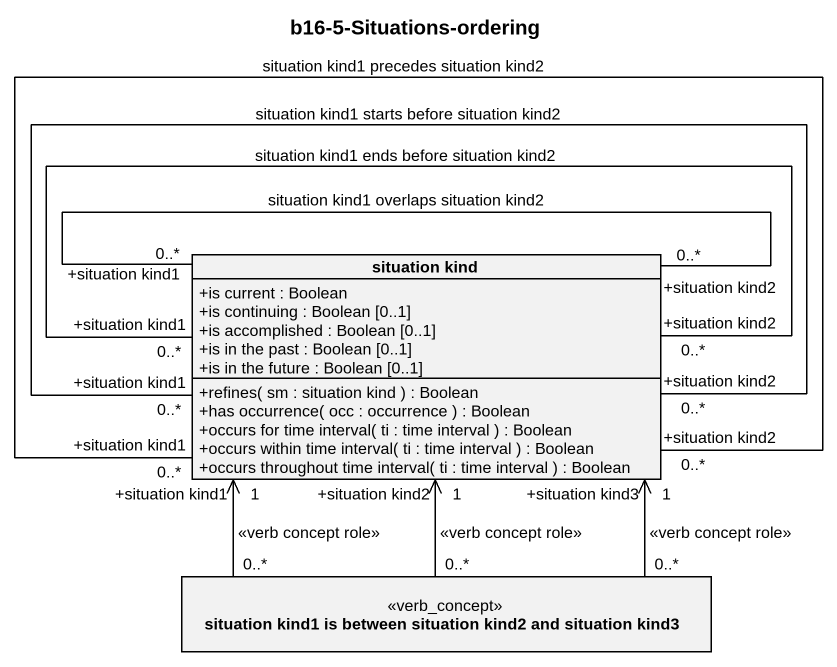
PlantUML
@startuml
title b16-5-Situations-ordering
hide circle
hide empty members
skinparam classAttributeIconSize 0
class "situation kind" as situation_kind {
  +is current : Boolean
  +is continuing : Boolean [0..1]
  +is accomplished : Boolean [0..1]
  +is in the past : Boolean [0..1]
  +is in the future : Boolean [0..1]
  +refines( sm : situation kind ) : Boolean
  +has occurrence( occ : occurrence ) : Boolean
  +occurs for time interval( ti : time interval ) : Boolean
  +occurs within time interval( ti : time interval ) : Boolean
  +occurs throughout time interval( ti : time interval ) : Boolean
}
class "situation kind1 is between situation kind2 and situation kind3" as situation_kind1_is_between <<verb_concept>>
situation_kind "+situation kind1\n0..*" -- "+situation kind2\n0..*" situation_kind : situation kind1 precedes situation kind2
situation_kind "+situation kind1\n0..*" -- "+situation kind2\n0..*" situation_kind : situation kind1 starts before situation kind2
situation_kind "+situation kind1\n0..*" -- "+situation kind2\n0..*" situation_kind : situation kind1 ends before situation kind2
situation_kind "+situation kind1\n0..*" -- "+situation kind2\n0..*" situation_kind : situation kind1 overlaps situation kind2
situation_kind1_is_between "0..*" -up-> "1\n+situation kind1" situation_kind : <<verb concept role>>
situation_kind1_is_between "0..*" -up-> "1\n+situation kind2" situation_kind : <<verb concept role>>
situation_kind1_is_between "0..*" -up-> "1\n+situation kind3" situation_kind : <<verb concept role>>
@enduml
